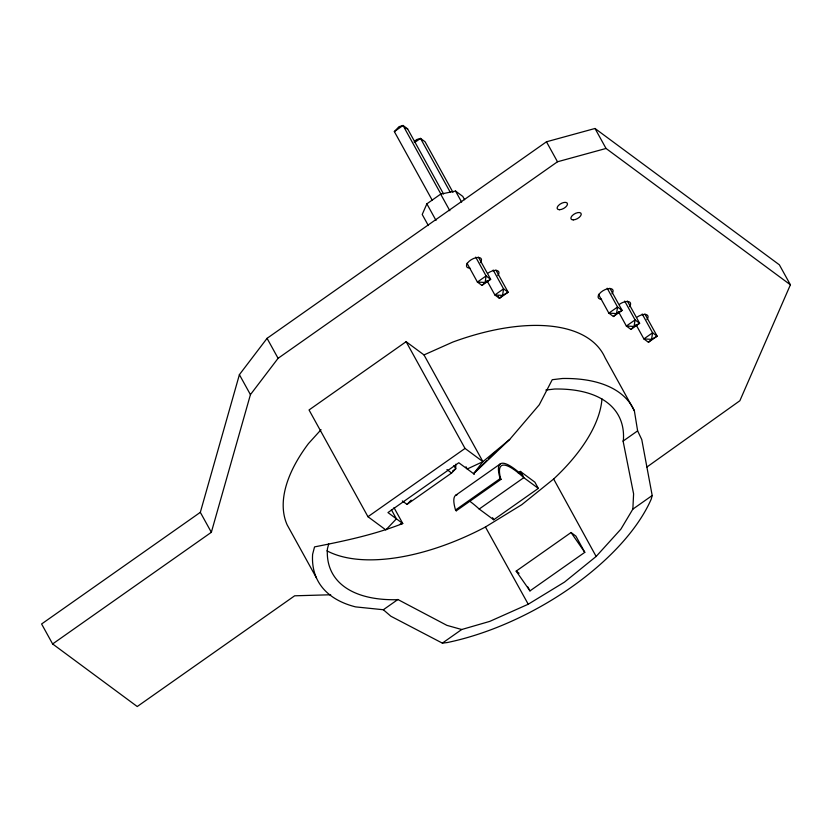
<?xml version="1.0" encoding="UTF-8"?>
<svg xmlns="http://www.w3.org/2000/svg" width="832" height="832" viewBox="0 0 832 832"><rect width="100%" height="100%" fill="white"/><g stroke="black" fill="none" stroke-linecap="round" stroke-linejoin="round"><path stroke-width="1.25" d="M455.78 464.204L455.749 468.78L451.589 473.023L406.994 504.4L402.345 500.958M393.983 507.624L402.761 523.515C374.431 534.695 344.365 541.029 314.548 546.894L312.614 554.299A179.702 87.672 -28.9 0 0 355.618 606.892L383.344 609.742L390.853 616.221L442.364 643.126L461.708 629.512L489.736 621.4L528.237 604.23L564.533 582.078L596.138 556.462L620.911 529.131L632.85 509.132L633.599 493.875L623.095 441.095L623.407 439.899A163.363 79.706 -28.9 0 0 554.622 389.022L545.854 390.052M328.702 543.941L327.413 548.85A163.363 79.706 -28.9 0 0 396.209 599.716L397.883 599.518L446.888 625.352L461.708 629.512M391.394 509.735L396.406 518.825L385.85 529.942L367.962 516.714L309.036 409.968L406.11 341.692L423.998 354.921L452.733 342.098A179.702 87.672 -28.9 0 1 605.082 357.75L634.369 410.81L637.624 430.872L641.774 439.598L652.194 495.518L651.279 499.013A179.702 87.672 -28.9 0 1 447.221 642.554L442.364 643.126M330.699 594.766L294.653 595.806L137.238 706.534L52.624 643.958L41.6 623.979L200.325 512.335L239.398 374.66L267.062 338.333L546.468 141.794L595.015 128.482L779.376 264.826L790.4 284.794L739.866 400.743L646.953 467.002M52.624 643.958L211.349 532.303L250.432 394.638L278.086 358.311L557.492 161.772L606.039 148.46L790.4 284.794M464.61 199.722L462.779 196.404L455.541 191.048L440.669 194.126L426.868 203.84L422.219 214.49L428.334 225.555M509.694 439.442L473.595 473.689L482.924 461.666L509.694 439.442L539.271 404.778L552.24 379.704L562.536 378.487A179.702 87.672 -28.9 0 1 634.369 410.81M321.048 429.686L308.443 443.602A179.702 87.672 -28.9 0 0 287.154 524.867L316.451 577.928M432.151 200.086L394.347 131.591L399.006 126.703L403.042 125.466L407.597 128.846L443.55 193.97M414.149 142.064L416.478 139.62L420.514 138.393L425.069 141.762L452.962 192.296M406.994 504.4L411.154 500.157M473.595 473.689L486.502 460.897M488.342 459.066L495.716 451.755M467.022 263.245L477.402 282.048L481.967 285.418L485.098 282.485L490.662 279.302L478.442 257.182M598.478 294.33L608.858 313.134L613.423 316.514L616.554 313.57L622.118 310.398L609.898 288.267M618.436 311.646L626.371 326.03L630.937 329.399L634.067 326.456L639.631 323.284L627.411 301.153M635.95 324.532L643.885 338.915L648.45 342.285L651.581 339.352L657.145 336.17L644.925 314.049M601.962 398.913A163.998 80.007 -28.9 0 1 553.644 479.003L521.799 504.67L485.441 526.989A163.998 80.007 -28.9 0 1 326.934 550.815M394.347 131.591L403.042 125.466L440.846 193.96M414.71 142.47L420.514 138.393L450.268 192.286M481.967 285.418L490.662 279.302L486.096 275.933L475.717 257.13M613.423 316.514L622.118 310.398L617.552 307.018L607.173 288.215M630.937 329.399L639.631 323.284L635.066 319.914L624.686 301.101M367.962 516.714L465.036 448.438L482.924 461.666L467.241 468.988L465.982 466.721M452.566 471.026L455.749 468.78L453.856 465.66M648.45 342.285L657.145 336.17L652.579 332.8L642.2 313.997M455.697 495.279L500.292 463.902M457.434 494.624A92.009 17.524 54.9 0 0 455.53 509.995L456.29 510.796L500.895 479.419L500.053 476.112A92.009 17.524 54.9 0 1 523.806 477.662L538.314 488.394L493.719 519.771L479.201 509.038A92.009 17.524 54.9 0 0 470.548 501.831M518.232 472.919L520.364 471.422L534.872 482.154L538.314 488.394M479.201 509.038L523.806 477.662L520.364 471.422M383.344 609.742L397.883 599.518M623.095 441.095L637.624 430.872M516.173 571.126L571.054 532.522L575.879 536.099L584.792 552.334L529.974 590.897L516.173 571.126L519.064 573.269M632.85 509.132L652.194 495.518M400.275 523.994L402.761 523.515L387.962 512.574L458.796 462.748L474.417 474.302M405.142 128.232L407.597 128.846M500.812 479.128L500.136 478.618L455.53 509.995L456.29 510.796M446.95 469.591L451.589 473.023M500.895 479.419L500.136 478.618A92.009 17.524 54.9 0 1 522.766 475.79M571.054 532.522L584.792 552.334M527.571 586.581L529.974 590.897M485.441 526.989L528.237 604.23M595.015 128.482L606.039 148.46M546.468 141.794L557.492 161.772M455.541 191.048L461.646 202.114M495.914 270.098L508.134 292.23L499.439 298.345L494.874 294.965L486.938 280.592M493.189 270.046L503.568 288.85L508.134 292.23L502.57 295.402L499.439 298.345L498.212 296.13M440.669 194.126L449.831 210.725M426.868 203.84L436.02 220.438M423.998 354.921L482.924 461.666M406.11 341.692L465.036 448.438M492.575 517.691L493.719 519.771M267.062 338.333L278.086 358.311M239.398 374.66L250.432 394.638M200.325 512.335L211.349 532.303M553.644 479.003L596.138 556.462M601.588 299.239A8.299 4.046 -28.9 0 1 599.248 293.987A8.299 4.046 -28.9 0 1 609.627 288.538A8.299 4.046 -28.9 0 1 611.967 293.779M637.062 317.148A8.299 4.046 -28.9 0 1 646.09 314.538A8.299 4.046 -28.9 0 1 646.911 319.623M487.968 273.135A8.299 4.046 -28.9 0 1 496.985 270.525A8.299 4.046 -28.9 0 1 497.817 275.61M469.966 268.143A8.299 4.046 -28.9 0 1 467.626 262.902A8.299 4.046 -28.9 0 1 478.005 257.442A8.299 4.046 -28.9 0 1 480.345 262.694M619.59 304.221A8.299 4.046 -28.9 0 1 628.618 301.61A8.299 4.046 -28.9 0 1 629.439 306.706M486.096 275.933L485.098 282.485L477.402 282.048L486.096 275.933M503.568 288.85L502.57 295.402L494.874 294.965L503.568 288.85M617.552 307.018L616.554 313.57L608.858 313.134L617.552 307.018M635.066 319.914L634.067 326.456L626.371 326.03L635.066 319.914M652.579 332.8L651.581 339.352L643.885 338.915L652.579 332.8M573.29 219.887A5.72 2.787 -28.9 0 0 581.246 214.292A5.72 2.787 -28.9 0 0 573.654 214.417A5.72 2.787 -28.9 0 0 573.29 219.887M559.541 209.716A5.72 2.787 -28.9 0 0 567.486 204.121A5.72 2.787 -28.9 0 0 559.905 204.246A5.72 2.787 -28.9 0 0 559.541 209.716"/></g></svg>
